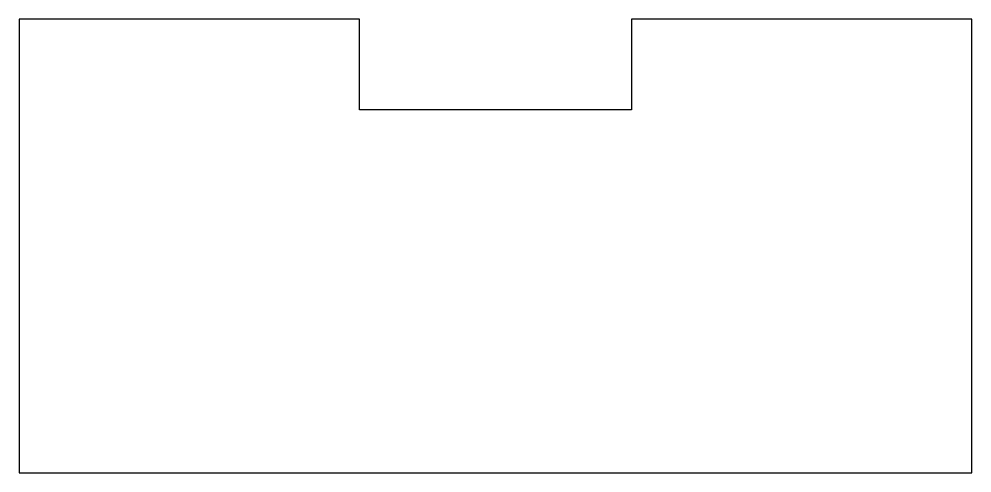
# Model space of a CAD drawing. Header units: millimetres. Extents: x -21 to 21, y -20 to 0.
import ezdxf

# ---------------------------------------------------------------- set-up
doc = ezdxf.new("R2010")
doc.units = ezdxf.units.MM

msp = doc.modelspace()

# ---------------------------------------------------------------- linework, layer by layer
msp.add_lwpolyline([(-21, -20), (21, -20), (21, 0), (6, 0), (6, -4), (-6, -4), (-6, 0), (-21, 0)], close=True)

doc.saveas('drawing.dxf')
